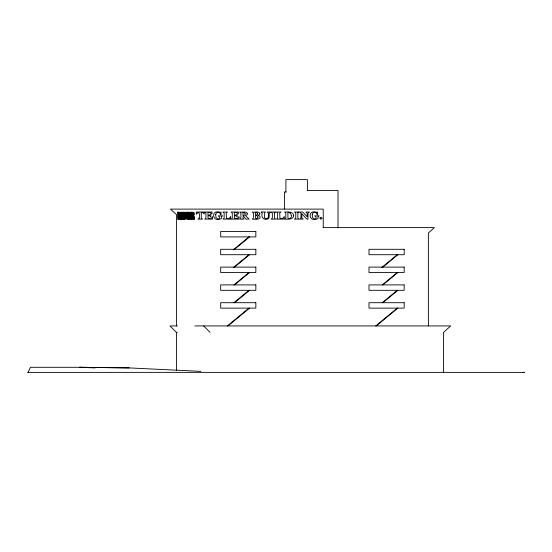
<?xml version="1.0" encoding="UTF-8"?>
<svg xmlns="http://www.w3.org/2000/svg" width="552" height="552" viewBox="0 0 552 552"><rect width="100%" height="100%" fill="white"/><g stroke="black" fill="none" stroke-linecap="round" stroke-linejoin="round"><path stroke-width="0.83" d="M182.146 219.344C180.987 217.647 182.498 220.579 181.725 212.251L181.104 212.251L181.104 219.344L183.278 219.344C182.602 217.633 182.885 214.39 183.223 212.251L182.222 212.251L182.222 219.344M189.474 219.344C188.322 217.647 189.833 220.579 189.053 212.251L188.432 212.251L188.432 219.344C191.958 220.4 191.572 212.886 189.55 212.251L189.55 219.344M28.069 372.372L30.498 367.294L80.482 367.294M187.645 212.644L186.997 219.537L186.334 212.251L186.928 212.251L187.059 218.861L187.156 212.251L188.329 212.251L188.329 219.344L187.701 219.344L187.645 212.251M233.282 249.856L248.959 236.911M233.848 249.856L249.525 236.911M233.282 267.658L248.959 254.713M233.848 267.658L249.525 254.713M233.938 284.929L248.959 272.515M234.503 284.929L249.525 272.515M233.938 302.731L248.959 290.317M234.503 302.731L249.525 290.317M227.403 325.928L248.959 308.126M227.969 325.928L249.525 308.126M381.604 267.658L397.281 254.713M382.17 267.658L397.847 254.713M382.253 284.929L397.281 272.515M382.819 284.929L397.847 272.515M382.253 302.731L397.281 290.317M382.819 302.731L397.847 290.317M375.726 325.928L397.281 308.126M376.291 325.928L397.847 308.126M307.202 190.468L338.01 190.468L338.01 227.617M286.171 192.013L284.446 192.013L284.446 209.105M323.141 227.617L434.396 227.617L428.38 233.041L428.38 325.928M177.399 325.928L169.975 325.928L176.426 332.38L176.426 370.668M194.863 325.928L450.646 325.928L443.56 332.38L443.56 372.372M177.047 332.187L177.399 332.187M27.6 372.372L524.4 372.372M522.53 372.372L524.165 372.372M79.55 367.294L128.471 367.88L200.9 371.365M129.161 367.915L80.247 367.294L82.179 367.37M84.525 367.48L94.965 367.922M203.674 325.928L210.057 332.38M323.237 227.617L323.237 209.105L170.409 209.105L176.426 214.528L176.426 325.928M307.388 190.468L307.388 179.628L285.901 179.628L285.901 192.013M191.606 212.251L191.613 219.344M191.53 212.251L191.53 219.344M178.607 212.251L178.607 219.344L179.669 219.344C178.993 217.633 179.276 214.39 179.614 212.251L177.447 212.251C177.958 213.244 177.413 213.472 177.682 219.344L178.31 219.344C178.558 213.507 178.048 213.224 178.544 212.251M180.111 215.004L180.345 218.978A4.878 0.511 -90 0 0 180.545 218.902L180.456 216.073L181.042 216.073C180.359 225.575 178.517 211.713 180.725 212.527C181.097 219.648 180.504 207.724 180.111 215.004M190.481 215.839C189.847 227.838 189.564 203.384 190.481 215.839M193.331 215.004L193.566 218.978A4.878 0.511 90 0 0 193.766 218.902L193.676 216.073L194.263 216.073C193.579 225.575 191.737 211.713 193.945 212.527C194.318 219.648 193.724 207.724 193.331 215.004M184.465 213.934L184.189 215.839L184.692 219.344L184.258 219.344L183.885 216.149L184.002 219.344L183.395 219.344L183.395 212.251L184.216 212.361L184.465 213.934M192.751 213.355L192.745 219.385L191.896 213.9L192.096 219.344L190.902 219.344L190.902 212.251L192.027 212.251L192.648 217.046L192.448 212.251L192.938 212.251L192.751 213.355M186.162 213.831C185.32 215.473 187.514 218.909 185.113 219.344L185.113 212.251L185.927 212.354L186.162 213.831M184.154 214.072C183.913 218.64 183.795 209.946 184.154 214.072M185.907 217.364C185.5 221.952 185.548 212.803 185.907 217.364M185.851 213.955C185.596 218.012 185.465 210.057 185.851 213.955M194.387 218.143C194.421 221.628 194.966 216.356 194.387 218.143M291.408 215.618C291.87 217.516 289.538 219.675 287.944 218.206L287.889 212.506L290.338 212.982L291.408 215.618M215.687 214.776L215.984 217.44L217.419 218.758A2.905 2.884 -90 0 0 218.847 218.682L219.461 218.371L219.461 216.936L218.212 215.853L222.497 215.853L221.518 216.57L221.462 218.488C212.513 223.705 210.084 208.96 220.193 212.306L221.055 212.03L221.11 214.618L220.6 214.618C220.241 211.595 215.604 211.657 215.687 214.776M312.225 214.776L312.522 217.44L313.957 218.758A2.905 2.884 -90 0 0 315.385 218.682L315.999 218.371L315.999 216.936L314.75 215.853L319.035 215.853L318.055 216.57L318 218.488C309.051 223.705 306.622 208.96 316.731 212.306L317.593 212.03L317.648 214.618L317.138 214.618C316.779 211.595 312.135 211.657 312.225 214.776M212.623 216.915L212.465 219.123L204.723 219.123L205.93 218.109L205.93 213.107L204.723 212.03L212.037 212.03L212.037 213.838L210.195 212.534L208 212.485L208 215.218L209.677 215.059L210.795 213.997L210.795 216.957L209.698 215.839L208 215.673L208.056 218.226L210.795 218.557L212.623 216.915M238.982 216.915L238.83 219.123L231.088 219.123L232.295 218.109L232.295 213.107L231.088 212.03L238.402 212.03L238.402 213.838L236.56 212.534L234.365 212.485L234.365 215.218L236.042 215.059L237.16 213.997L237.16 216.957L236.063 215.839L234.365 215.673L234.421 218.226L237.153 218.557L238.982 216.915M230.688 216.846L230.522 219.123L222.925 219.123L224.133 218.109L224.133 213.107L222.925 212.03L227.452 212.03L226.196 213.058L226.451 218.516L228.907 218.544L230.688 216.846M284.211 216.846L284.052 219.123L276.448 219.123L277.656 218.109L277.656 213.107L276.448 212.03L280.982 212.03L279.726 213.058L279.981 218.516L282.431 218.544L284.211 216.846M268.596 216.55L267.713 218.337L265.174 218.371A1.456 1.449 -90 0 1 264.47 217.536L264.332 213.044L265.471 212.03L261.144 212.03L262.179 212.796C260.772 216.467 263.325 220.552 267.313 219.137C271.163 218.585 267.34 212.803 270.715 212.423L270.715 212.03L267.133 212.03L268.5 213.189L268.596 216.55M301.061 217.067L300.861 218.302L299.653 219.123L303.2 219.123L301.847 217.95L301.751 213.679L306.891 219.165L307.926 219.165L308.016 213.134L309.334 212.03L305.787 212.03L307.14 213.196L307.236 216.826L302.724 212.03L299.619 212.03L300.971 213.231L301.061 217.067M247.468 213.714L246.972 214.907L245.454 215.611L249.152 219.123L245.985 219.123L243.266 215.922L242.949 218.081L244.081 219.123L239.678 219.123L240.886 218.109L240.886 213.107L239.678 212.03C241.707 212.727 246.585 210.643 247.468 213.714M293.733 215.625C293.374 219.937 287.516 219.151 284.611 219.123L285.826 218.13L285.826 213.107L284.604 212.03C287.468 211.913 293.533 211.264 293.733 215.625M259.875 213.61C259.557 216.101 255.555 214.342 259.82 216.115C261.938 220.165 253.927 219.137 252.195 219.123L253.402 218.102L253.402 213.107L252.195 212.03C254.244 212.72 258.971 210.643 259.875 213.61M245.191 213.852L244.715 215.073L242.949 215.452L242.949 212.485L244.729 212.817L245.191 213.852M258.019 217.143C254.631 223.112 254.707 211.092 258.019 217.143M257.611 213.734L257.163 214.756L255.472 215.135L255.472 212.506L257.225 212.817L257.611 213.734M319.953 217.923L320.581 219.192L322.078 218.661L321.45 217.385L319.953 217.923M199.217 218.088L197.947 219.123L202.549 219.123L201.28 218.04L201.28 212.479L202.832 212.686L204.247 214.059L204.247 212.03L196.25 212.03L196.25 214.059L196.705 214.059C199.327 209.615 199.948 215.073 199.217 218.088M274.503 212.741L274.427 218.081L275.683 219.123L271.108 219.123L272.364 218.13L272.364 213.107L271.108 212.03L275.683 212.03L274.503 212.741M297.907 212.741L297.832 218.081L299.087 219.123L294.513 219.123L295.768 218.13L295.768 213.107L294.513 212.03L299.087 212.03L297.907 212.741M255.845 231.488L220.676 231.488L220.676 236.911L255.845 236.911L255.845 231.488M255.845 249.297L220.676 249.297L220.676 254.713L255.845 254.713L255.845 249.297M404.167 249.297L368.998 249.297L368.998 254.713L404.167 254.713L404.167 249.297M255.845 267.099L220.676 267.099L220.676 272.515L255.845 272.515L255.845 267.099M404.167 267.099L368.998 267.099L368.998 272.515L404.167 272.515L404.167 267.099M255.845 284.901L220.676 284.901L220.676 290.317L255.845 290.317L255.845 284.901M404.167 284.901L368.998 284.901L368.998 290.317L404.167 290.317L404.167 284.901M255.845 302.703L220.676 302.703L220.676 308.126L255.845 308.126L255.845 302.703M404.167 302.703L368.998 302.703L368.998 308.126L404.167 308.126L404.167 302.703"/></g></svg>
